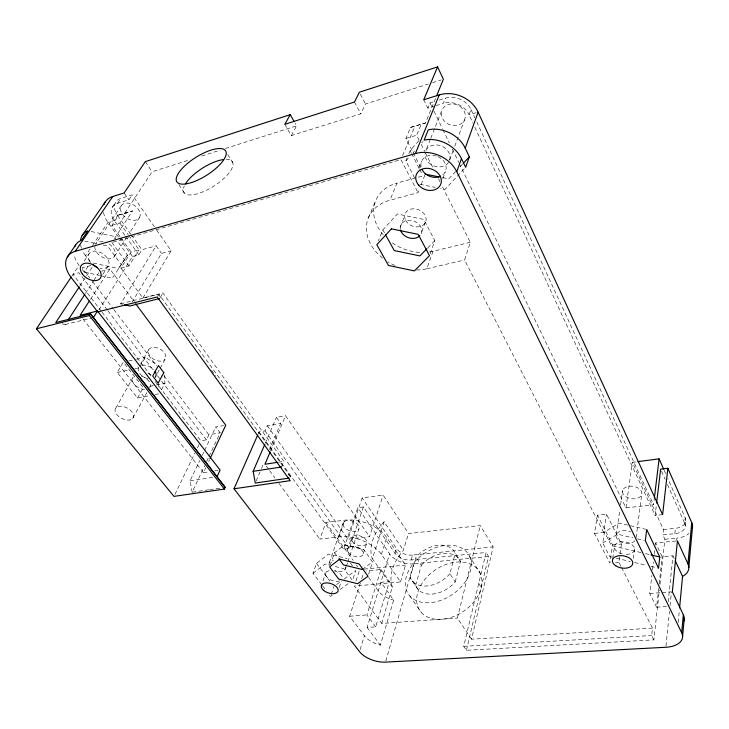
<?xml version="1.0" encoding="UTF-8"?>
<svg xmlns="http://www.w3.org/2000/svg" width="729" height="729" viewBox="0 0 729 729"><rect width="100%" height="100%" fill="white"/><g stroke="black" fill="none" stroke-linecap="round" stroke-linejoin="round"><path stroke-width="0.55" stroke-dasharray="3.65 2.73" d="M678.207 622.493L679.364 610.127M635.715 461.922L632.371 462.359L663.472 529.527L662.871 534.876L674.854 533.683A14.507 8.967 7.5 0 0 684.704 523.322L685.233 517.927L667.81 478.543M685.269 525.709L685.789 520.315M665.96 646.14L669.486 611.257M670.051 605.626L671.418 592.121M676.64 540.353L676.867 538.102A21.761 13.459 7.5 0 0 689.06 533.455M674.854 533.683L675.409 528.315A14.452 8.985 7.5 0 0 685.233 517.927M668.201 601.926L672.931 555.753L662.151 556.728L655.617 542.95L677.451 540.845M363.334 506.947L349.273 548.536L343.605 549.147L357.802 507.648L363.334 506.947L395.009 553.32A12.53 7.336 17 0 0 411.165 559.972L486.088 552.5L463.753 646.322L466.451 650.286L653.895 639.862L659.344 590.125M659.964 584.476L664.912 539.269L662.871 534.876M653.895 639.862L651.662 635.515L652.482 628.125L621.463 567.353M666.625 606.51L656.592 607.211L658.688 588.139M659.189 583.656L662.151 556.728M656.592 607.211L649.758 593.488L651.844 575.518M652.491 569.905L653.403 562.041M654.314 554.186L654.842 549.693M655.362 545.201L655.617 542.95M662.615 514.665L655.134 515.476L656.346 505.306M459.279 163.46L625.938 507.867L653.548 504.76L654.223 499.165M633.364 558.469L634.622 548.855M636.08 537.701L641.912 493.105M625.938 507.867L632.371 462.359M620.953 566.342L618.885 562.296L619.942 554.76M620.097 553.685L621.454 544.007L606.501 514.145L597.443 515.157L594.49 533.409L609.872 563.107L612.551 544.873L597.443 515.157M612.734 558.542L614.593 545.802M616.205 534.712L619.759 510.318M620.57 504.778L622.666 490.362M594.49 533.409L603.658 532.462L606.501 514.145M611.932 557.156L609.781 556.646L602.755 543.014L604.459 531.96L619.131 523.085L645.612 529.245M652.482 628.125L471.535 639.205L493.132 546.887L480.265 525.536L408.559 533.573L383.108 495.128L362.131 497.88L348.043 539.168L369.53 536.744L383.108 495.128M466.451 650.286L488.539 556.509L486.088 552.5M471.535 639.205L457.411 618.055L480.265 525.536M455.224 581.933L460.446 561.458L455.233 553.247A25.725 17.569 -33.9 0 0 415.94 557.211L410.135 577.386L415.621 585.405A25.561 17.624 -33.9 0 0 432.57 594.053A25.561 17.624 -33.9 0 0 455.224 581.933L449.902 573.741L455.233 553.247M415.621 585.405L421.316 565.239L415.94 557.211M385.769 661.03L413.762 563.827L488.539 556.509M411.165 559.972L412.587 555.088L493.132 546.887M400.54 581.933L405.488 565.084L386.734 537.537A31.866 18.608 18.6 0 0 344.653 520.187L325.836 522.483L319.831 539.077L338.83 536.909A32.258 18.471 18.6 0 1 381.44 554.423L400.54 581.933L354.34 586.089L381.759 623.441L457.411 618.055M360.345 582.981L349.638 616.233L364.409 635.77A19.92 10.57 17.3 0 0 380.374 645.156L393.651 600.104L380.985 582.28L389.395 581.523L375.727 626.831L367.106 627.432L389.596 553.885L357.802 507.648M381.759 623.441L392.302 586.927A46.191 31.557 -33.9 0 1 403.046 550.933L408.559 533.573M395.009 553.32L396.485 548.454L362.131 497.88M360.172 649.53L364.409 635.77M375.727 626.831L366.897 614.921L380.975 569.549L366.386 570.962M381.44 554.423L386.734 537.537M368.637 574.224L372.537 561.959L363.798 549.575L355.697 546.868L344.589 544.928L334.52 552.71L330.301 564.838M392.53 587.328L372.373 558.687L384.137 521.782L403.52 550.486M603.658 532.462L464.592 259.989L470.287 242.301L441.947 185.74M361.721 578.689L363.452 573.322M356.025 580.922L359.388 570.579M363.279 553.639L366.915 542.522M339.222 587.492L341.3 581.295M345.346 569.24L346.056 567.135M346.412 566.078L347.469 562.906M347.824 561.859L358.814 529.126A8.438 4.985 18.9 0 0 349.309 520.479A8.438 4.985 18.9 0 0 345.045 528.097A8.438 4.985 18.9 0 0 358.814 529.126M331.23 594.427L333.909 586.526M347.451 549.794L351.196 538.731M322.983 580.867L325.863 572.639M329.326 562.688L343.277 522.72M338.83 536.909L344.653 520.187M430.21 253.656L434.839 240.634L423.749 219.42L397.36 214.025L382.843 229.899L378.415 240.743M416.405 269.958A43.877 34.145 21.6 0 0 426.802 268.791L432.999 251.268L470.287 242.301M321.771 584.84L312.996 573.276L316.532 563.38L328.56 554.031L347.15 558.56M439.223 100.064L445.373 98.169A19.665 16.904 23 0 1 471.025 109.523L469.084 114.827L472.921 123.083M442.776 178.678L445.373 171.625M449.629 160.098L453.156 150.557M454.723 146.319L464.51 119.811M421.827 231.631L426.11 220.085M382.634 258.13A43.877 34.145 21.6 0 1 389.942 200.229L418.036 192.666L419.612 188.611M421.189 184.555L424.734 175.425L397.023 183.079L389.942 200.229M400.194 227.175L404.704 215.711M418.865 168.217L421.635 161.227M430.347 139.303L425.754 150.857A12.821 10.662 22.4 0 1 446.394 149.226A12.821 10.662 22.4 0 1 441.82 166.668A12.821 10.662 22.4 0 1 425.053 153.555M430.766 138.246L442.029 109.879L443.514 107.537A12.284 10.561 23 0 1 458.541 105.577A12.284 10.561 23 0 1 464.883 118.863A12.284 10.561 23 0 1 452.026 125.361L448.991 124.413A12.284 10.561 23 0 1 442.029 109.879M436.07 105.623L443.287 103.409L445.373 98.169M420.688 167.47L405.916 138.41L410.564 127.411L425.49 122.991L435.796 97.795M281.531 467.007L283.863 461.339L162.886 292.985L142.893 298.033L120.932 268.117L131.092 252.043L139.029 249.837L128.76 235.449M139.367 217.743L140.114 215.93A10.862 7.418 34.1 0 0 131.876 204.129L129.27 203.3A10.862 7.418 34.1 0 0 122.308 214.089A10.862 7.418 34.1 0 0 139.367 217.743L129.042 233.745M414.61 177.885L405.88 160.945L407.156 157.847M408.869 153.719L410.145 150.611L420.296 138.975M419.166 140.287L416.642 135.239L421.189 124.222L425.49 122.991M435.04 105.942L427.823 108.156L429.992 102.917L435.122 101.331M402.599 155.623L414.929 126.163M270.623 450.85L285.549 415.749L369.53 536.744M256.161 480.949L261.073 469.44M261.52 468.392L263.306 464.209M269.557 449.565L280.711 423.403L276.464 417.353L285.549 415.749M368.418 217.789L375.717 200.675M265.256 443.296L276.464 417.353M258.157 433.992L259.068 431.923L265.01 430.912L267.261 425.736L280.711 423.403M82.924 318.928L203.473 472.656L205.842 467.608M208.685 461.557L209.633 459.534M208.667 489.788L192.155 492.193L204.703 465.576M206.635 461.484L208.558 457.384M209.041 456.363L220.14 432.816L215.766 426.984L223.539 425.608M192.155 492.193L190.087 480.821L199.782 460.5M202.197 455.425L204.138 451.36M204.621 450.349L215.766 426.984M155.241 381.422L200.84 440.799L206.444 439.842L208.877 434.776L220.14 432.816M284.829 124.331L291.318 135.603L360.737 113.824L365.475 103.992L428.242 84.054M174.942 494.371L194.98 452.928M197.422 447.879L199.864 442.822M161.446 389.869L165.009 383.208L164.052 374.761M291.318 135.603L296.603 125.871L295.008 123.064M132.769 418.346A9.978 5.878 27.4 0 0 123.338 406.554A9.978 5.878 27.4 0 0 116.804 414.555A9.978 5.878 27.4 0 0 132.769 418.346L146.875 392.548M157.455 373.193L159.624 369.229M160.17 368.236L165.046 359.315A9.504 5.987 28.2 0 0 156.325 347.624A9.504 5.987 28.2 0 0 149.791 355.816A9.504 5.987 28.2 0 0 165.046 359.315M137.517 398.052L143.239 387.673L123.329 362.131L117.323 372.473L137.517 398.052L149.554 395.647M115.802 408.012L133.106 377.385A9.732 5.941 27.8 0 0 134.783 384.866A9.732 5.941 27.8 0 0 144.533 389.395M140.651 364.035L149.017 349.237M139.913 366.769L145.262 357.292L156.562 364.372M160.207 297.596L162.886 292.985M157.765 296.038L158.858 294.161L291.381 477.768L286.834 472.802M142.893 298.033L171.06 250.794L155.058 227.749M132.086 302.107L161.483 253.41L171.06 250.794M122.618 304.303L120.586 303.82L156.143 245.801L161.483 253.41M98.898 310.016L132.541 256.49L138.811 254.758L141.936 249.746L156.143 245.801M120.932 268.117L128.942 265.939L139.029 249.837M100.62 275.69L112.312 278.241L127.493 255.077L117.178 240.816M90.451 299.264L109.897 268.974L134.291 301.87M102.798 274.405L108.193 266.039M114.453 256.353L125.999 238.456M62.056 323.858L65.209 324.505L66.439 322.619M85.384 293.459L93.339 281.23M93.95 280.291L98.843 272.764M114.316 238.693L132.532 210.927L118.8 214.991L111.883 225.361L120.495 237.326M79.816 286.078L85.986 276.719M86.596 275.781L92.155 267.361M111.883 225.361L119.875 223.001L126.737 212.613M82.295 269.575L84.218 272.108L88.865 265.101M118.8 214.991L124.623 213.305L152.133 171.771L189.868 159.779M154.42 226.828L132.231 194.853L120.914 198.352A17.387 11.874 34.1 0 0 117.597 215.574L114.289 220.532L107.974 222.418L92.41 245.564M124.896 235.33L114.289 220.532A17.469 11.864 34 0 1 117.569 203.3L128.924 199.819L132.231 194.853M84.127 261.119L89.084 253.728M121.251 205.751L95.535 244.097A11.263 7.39 33 0 1 103.746 241.736M127.493 255.077L118.481 268.527L92.756 262.941M71.77 276.245L79.096 265.365A27.292 17.724 32.8 0 1 74.066 254.576M90.606 262.476L85.557 255.751L91.781 246.493M117.569 203.3L120.914 198.352M112.421 207.072L115.774 202.133M405.88 160.945L409.479 156.835M413.079 152.725L414.519 151.085M421.726 142.866L422.92 141.499M455.643 171.497L448.8 178.833L442.312 177.539M460.209 166.604L462.496 164.162M464.218 168.873L444.982 189.349L440.617 188.465M427.759 247.878L434.839 240.634M384.137 521.782L383.654 522.228A47.257 31.137 -33.8 0 0 372.145 558.296L372.373 558.687M312.996 573.276L325.052 564.009L329.453 565.084M336.497 584.631L340.798 581.469M344.243 578.944L355.77 570.479L352.49 580.494L343.769 568.593L333.864 566.169M362.222 569.486L372.537 561.959M332.287 595.146L330.556 596.395L328.533 593.725M340.051 589.515L348.909 583.091M602.755 543.014L617.527 534.211L632.963 537.829M201.723 156.015L220.058 150.192M225.443 148.479L296.603 125.871M432.57 82.678L441.227 79.926M410.564 127.411L421.189 124.222M124.623 213.305L132.532 210.927M476.101 112.731L469.084 114.827A19.774 16.922 22.9 0 0 443.287 103.409M405.916 138.41L416.642 135.239M112.94 242.146L400.923 159.624L418.036 192.666M90.779 265.447L82.186 267.835L89.758 277.813M101.541 271.252L109.897 268.974M120.586 303.82L158.858 294.161L159.469 297.432M65.209 324.505L92.337 317.762M426.802 268.791L464.592 259.989M128.814 360.928L135.394 359.47M136.487 359.233L145.262 357.292M117.323 372.473L129.452 369.858M134.965 368.664L139.376 367.717M149.773 386.334L155.213 385.222M156.307 384.994L165.009 383.208M155.022 394.544L159.405 393.669M203.473 472.656L209.013 471.8M214.554 470.943L220.094 470.077M278.287 462.204L283.863 461.339M190.087 480.821L213.679 477.231M209.77 489.624L221.871 487.865M663.472 529.527L675.409 528.315M664.912 539.269L676.867 538.102M364.19 569.112L405.488 565.084M612.551 544.873L621.454 544.007M615.504 562.597L618.885 562.296M349.638 616.233L366.897 614.921M649.758 593.488L661.048 592.641M662.178 592.549L671.209 591.866M463.753 646.322L651.662 635.515M419.868 184.309L435.158 187.371M91.143 231.494L113.952 236.36L116.531 239.932M84.682 241.126L96.675 243.696M103.217 245.108L107.582 246.037L121.324 264.809M84.218 272.108L99.563 275.453M637.374 538.859L644.363 540.49M641.101 552.591L611.412 545.602L604.459 531.96M645.502 553.63L649.894 554.66M616.233 558.177L630.221 561.485M634.567 562.515L646.55 565.349M650.915 566.378L658.542 568.183M344.589 544.928L363.798 549.575M147.941 373.048L151.741 375.417M101.358 311.256L73.028 274.368L78.896 272.755L107.163 309.789M102.051 312.158L151.103 376.027M107.856 310.691L154.047 371.198M157.491 375.717L160.945 380.228M161.628 381.13L206.444 439.842M92.51 281.44L113.168 308.659M113.861 309.57L156.544 365.821M164.116 375.799L208.877 434.776M322.455 585.724L325.152 589.287M316.532 563.38L329.9 581.186M367.106 627.432L380.374 645.156M266.258 466.095L268.937 469.74M269.602 470.652L274.961 477.951M278.979 483.427L319.831 539.077M334.52 552.71L338.338 557.931M111.847 242.456L128.942 265.939M211.61 370.332L215.602 375.863M350.467 563.143L352.453 565.895M121.16 238.246L131.092 252.043M325.836 522.483L353.082 560.319M356.399 564.929L357.729 566.779M118.599 237.153L107.974 222.418A26.208 17.806 34 0 1 103.363 211.729M119.264 238.073L132.541 256.49M259.068 431.923L343.605 549.147M368.619 577.423L378.233 590.818A19.3 10.817 17.1 0 0 393.651 600.104M125.561 236.26L138.811 254.758M265.01 430.912L349.273 548.536M117.597 215.574L130.755 234.045M131.411 234.975L141.936 249.746M267.261 425.736L348.043 539.168M119.875 223.001L128.122 234.547M380.975 569.549L389.395 581.523M124.13 192.957L128.924 199.819M409.771 595.894L421.207 612.351M412.505 581.314L418.009 589.342M145.317 161.628L152.133 171.771M178.878 184.61L184.802 193.559M478.725 583.428L481.258 587.428M469.676 556.519A36.049 24.868 -33.9 0 1 431.413 602.573A36.049 24.868 -33.9 0 1 413.826 562.879A36.049 24.868 -33.9 0 1 469.676 556.519L480.293 573.486A35.566 25.032 -34 0 1 442.731 619.231A35.566 25.032 -34 0 1 424.925 579.336A35.566 25.032 -34 0 1 480.293 573.486M227.73 154.512L232.806 162.704M382.843 229.899L384.475 232.852M354.504 102.014L360.737 113.824M360.363 94.196L365.475 103.992M410.145 150.611L411.156 152.598M411.666 153.591L419.248 168.481M419.758 169.474L421.781 173.438M421.189 144.333L424.734 151.404M425.244 152.416L432.835 167.561M438.402 178.669L439.915 181.703M423.731 99.755L427.823 108.156M429.992 102.917L431.996 107.081M433.983 111.182L442.421 128.605M442.913 129.625L449.365 142.957M452.335 149.108L458.787 162.43M672.931 555.753L674.307 558.706M474.834 127.22L655.134 515.476M471.025 109.523L474.834 117.779M476.748 121.907L653.548 504.76M661.549 471.207L665.176 479.39M667.454 484.493L684.704 523.322M664.146 470.251L665.978 474.397M158.147 383.117L158.776 388.393M413.762 563.827A18.799 10.999 17 0 1 389.596 553.885M85.557 255.751A27.046 17.751 33 0 1 82.331 250.393M81.457 248.224A27.046 17.751 33 0 1 80.627 244.99M109.049 243.978A11.263 7.39 33 0 1 114.79 255.742A11.263 7.39 33 0 1 102.762 257.392A11.263 7.39 33 0 1 94.843 245.928M449.902 573.741A25.725 17.569 -33.9 0 1 427.112 585.961A25.725 17.569 -33.9 0 1 410.135 577.386M432.999 251.268A43.166 34.099 21.7 0 1 428.998 252.024M419.567 252.389A43.166 34.099 21.7 0 1 392.093 242.766M383.299 234.911A43.166 34.099 21.7 0 1 397.023 183.079M394.963 265.456A43.877 34.145 21.6 0 1 388.028 261.884M421.316 565.239A25.561 17.624 -33.9 0 1 460.446 561.458M412.587 555.088A12.484 7.345 17 0 1 396.485 548.454M437.947 156.617A12.958 10.68 22.3 0 1 446.03 166.021A12.958 10.68 22.3 0 1 441.555 175.753M421.08 166.795A12.958 10.68 22.3 0 1 436.89 156.197M89.94 261.456A11.372 7.381 32.8 0 1 94.424 251.104A11.372 7.381 32.8 0 1 108.639 260.809A11.372 7.381 32.8 0 1 99.973 268.299M345.5 566.643A8.684 4.903 19 0 1 334.939 570.269M329.216 565.294A8.684 4.903 19 0 1 333.372 560.574M634.959 540.754A10.124 6.196 9.3 0 1 621.436 542.057A10.124 6.196 9.3 0 1 617.108 533.209A10.124 6.196 9.3 0 1 630.612 531.869M622.393 553.967A10.206 6.178 9.5 0 1 616.433 543.488A10.206 6.178 9.5 0 1 633.455 546.112A10.206 6.178 9.5 0 1 625.008 554.368M339.696 580.922A8.748 4.875 19 0 1 327.111 577.313A8.748 4.875 19 0 1 329.918 570.543M334.174 570.898A8.748 4.875 19 0 1 342.357 578.006M226.163 159.341A28.713 10.634 -32.4 0 1 228.131 174.085A28.713 10.634 -32.4 0 1 196.93 193.923A28.713 10.634 -32.4 0 1 184.3 185.959M400.267 229.043A11.145 8.721 21.7 0 1 412.878 220.778A11.145 8.721 21.7 0 1 420.642 234.838M147.996 378.679A9.65 5.96 28 0 1 138.984 366.997M141.927 365.293A9.65 5.96 28 0 1 153.919 369.84M141.399 376.073A9.732 5.941 27.8 0 1 149.582 387.591M625.61 496.567A9.796 6.26 8.6 0 0 641.684 494.727A9.796 6.26 8.6 0 0 629.282 486.234A9.796 6.26 8.6 0 0 625.61 496.567M352.052 541.355A8.147 4.757 18.6 0 0 365.666 544.681A8.147 4.757 18.6 0 0 359.452 535.769A8.147 4.757 18.6 0 0 352.052 541.355M405.67 220.276A11.026 8.712 21.7 0 0 424.205 224.167A11.026 8.712 21.7 0 0 416.35 209.059A11.026 8.712 21.7 0 0 405.67 220.276M348.325 552.409A8.21 4.729 18.6 0 0 362.031 555.78A8.21 4.729 18.6 0 0 355.743 546.878A8.21 4.729 18.6 0 0 348.325 552.409"/><path stroke-width="1.09" d="M257.702 435.022L234.009 488.785L359.525 651.644A20.139 10.47 17.3 0 0 385.45 662.123L665.85 647.27A23.538 13.022 9.2 0 0 681.688 632.763L683.337 614.72L672.338 591.784L677.451 540.845L687.966 563.891A22.426 13.322 8.2 0 1 682.544 576.42L679.583 607.886M687.966 563.891L691.73 522.602L667.873 468.246L660.638 469.166L656.61 503.046M682.608 636.289L684.239 618.256M688.823 567.454L692.55 526.183M667.873 468.246L662.615 514.665L478.106 112.138A29.661 25.387 22.9 0 0 439.241 94.925L423.731 99.755L437.582 66.877L359.342 92.237L354.504 102.014L284.829 124.331L290.215 114.653L293.942 121.196M659.791 556.992L658.542 568.183L645.32 540.718L646.714 529.509L659.791 556.992L650.997 554.924M654.36 498.044L659.107 458.851L637.939 461.63M469.339 156.826L465.658 167.333L461.475 158.63A31.11 25.643 22.3 0 0 428.315 139.467L424.123 140.132L428.278 129.826L432.434 129.142A30.782 25.597 22.4 0 1 465.22 148.16L469.339 156.826L463.252 163.351M681.688 632.763L456.782 171.734L461.475 158.63M465.22 148.16L478.106 112.138M234.009 488.785L290.224 480.657L157.218 296.976L97.695 311.921L71.041 277.339A27.593 17.696 32.5 0 1 75.196 251.368L415.393 153.591L439.241 94.925M436.644 95.736L443.387 79.242L437.582 66.877M270.186 451.88L264.919 464.273L277.175 462.377M289.194 478.096L255.268 483.045L253.154 471.317L264.809 444.335M71.141 277.184L36.45 328.77L173.958 496.385L224.414 489.068L225.179 487.382L217.051 476.72L90.442 313.862L55.75 322.573L79.197 287.016M217.051 476.72L220.094 470.077L97.522 310.973L80.117 315.347L89.239 301.15M210.107 458.523L225.753 425.207L135.649 303.692M93.421 317.489L97.522 310.973M36.45 328.77L89.385 315.52L90.442 313.862L225.179 487.382M68.271 319.794L84.774 294.398M75.196 251.368L112.758 196.502L124.13 192.957L145.317 161.628L290.215 114.653M67.36 257L75.588 245.044M82.186 235.458L105.067 202.215M426.966 248.68L419.877 255.915L394.261 250.576L385.559 234.82M159.669 298.526L129.735 306.007L124.65 304.795M253.154 471.317L281.531 467.007M425.016 174.085L439.068 176.892M362.222 569.486L343.423 564.884L338.967 558.797M89.385 315.52L224.414 489.068M675.218 560.674L682.544 576.42M659.107 458.851L663.691 469.212M415.393 153.591A31.511 25.706 22.2 0 1 456.782 171.734M80.573 239.887A27.046 17.751 33 0 1 85.393 232.004L87.881 230.792L81.302 240.397L78.796 241.6A27.292 17.724 32.8 0 0 74.75 246.712M103.873 204.785A26.208 17.806 34 0 1 112.758 196.502M683.337 614.72A23.246 13.113 9 0 1 683.556 621.627M691.73 522.602A21.761 13.459 7.5 0 1 692.404 527.951M440.68 176.218A12.958 10.68 22.3 0 1 422.073 169.62M97.285 267.443A11.372 7.381 32.8 0 1 92.364 264.281M185.43 183.89A28.713 10.634 -32.4 0 1 223.293 159.56M419.922 235.722A11.145 8.721 21.7 0 1 409.042 237.873A11.145 8.721 21.7 0 1 400.485 230.018M155.095 371.407A9.65 5.96 28 0 1 155.295 377.157M163.815 372.647L158.147 383.117L152.698 376.009L158.439 365.557L163.815 372.647M391.427 228.833L376.811 244.689L388.466 265.456L414.418 270.915L429.499 255.66L418.182 234.355L391.427 228.833M339.714 559.17L329.599 566.861L338.639 579.026L357.62 583.701L367.99 576.265L359.115 563.9L339.714 559.17M418.646 185.13A13.131 10.707 22.2 0 0 440.544 184.719A13.131 10.707 22.2 0 0 426.465 168.299A13.131 10.707 22.2 0 0 418.646 185.13M82.404 274.104A11.491 7.372 32.5 0 0 100.392 278.132A11.491 7.372 32.5 0 0 89.421 263.442A11.491 7.372 32.5 0 0 82.404 274.104M615.723 565.777A10.315 6.16 9.7 0 0 632.581 564.337A10.315 6.16 9.7 0 0 619.486 555.671A10.315 6.16 9.7 0 0 615.723 565.777M323.512 590.29A8.821 4.848 19 0 0 337.828 591.62A8.821 4.848 19 0 0 327.768 582.936A8.821 4.848 19 0 0 323.512 590.29M191.609 182.514A28.905 10.452 -32.4 0 0 226.036 151.778A28.905 10.452 -32.4 0 0 185.977 164.754A28.905 10.452 -32.4 0 0 191.609 182.514"/></g></svg>
